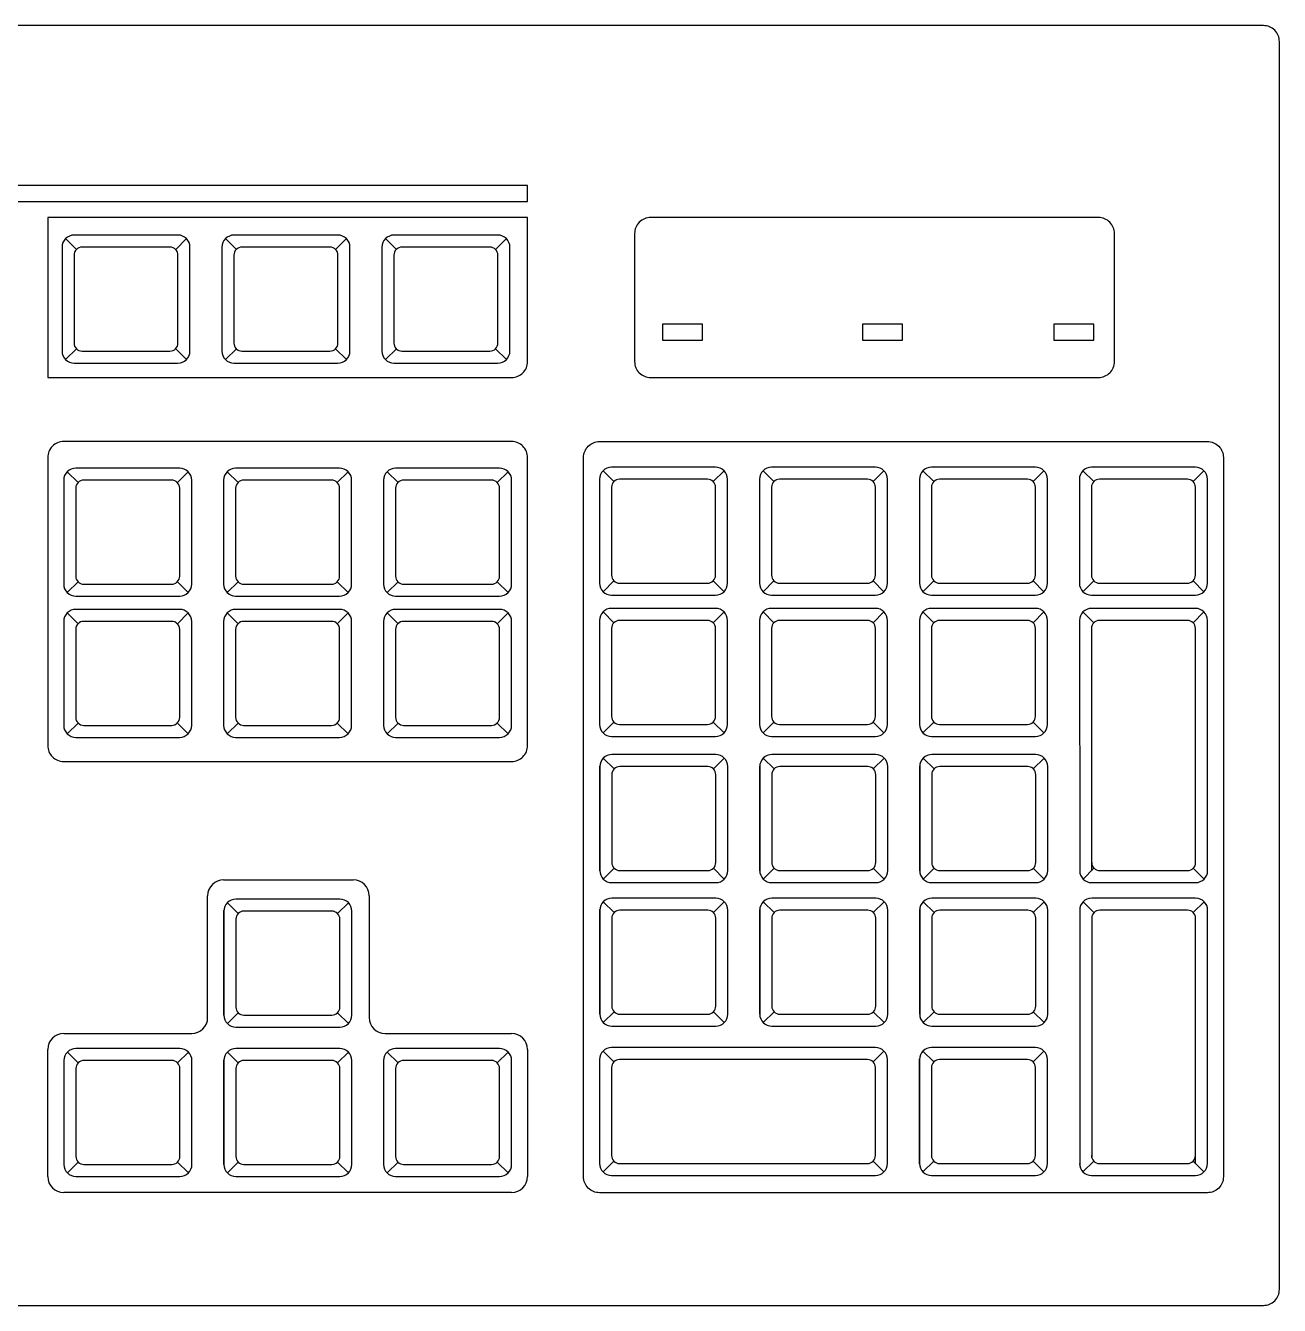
# Model space of a CAD drawing. Extents: x -388.927 to -388.467, y 3.059 to 3.219.
# Drawn here: x -388.6241 to -388.4673, y 3.0585 to 3.2185 of the extents above; entities that cross this region are included whole.
import ezdxf

# ---------------------------------------------------------------- set-up
doc = ezdxf.new("R2010")
doc.units = 0
doc.layers.get('0').update_dxf_attribs({"linetype": 'CONTINUOUS'})

msp = doc.modelspace()

# ---------------------------------------------------------------- linework, layer by layer
at = {"color": 0}
for p, q in [((-388.61776, 3.19055), (-388.61912, 3.1919)), ((-388.60535, 3.19055), (-388.60399, 3.1919)), ((-388.59776, 3.19055), (-388.59912, 3.1919)), ((-388.58535, 3.19055), (-388.58399, 3.1919)), ((-388.57776, 3.19055), (-388.57912, 3.1919)), ((-388.56535, 3.19055), (-388.56399, 3.1919)), ((-388.61776, 3.17813), (-388.61912, 3.17678)), ((-388.60535, 3.17813), (-388.60399, 3.17678)), ((-388.59776, 3.17813), (-388.59912, 3.17678)), ((-388.58535, 3.17813), (-388.58399, 3.17678)), ((-388.57776, 3.17813), (-388.57912, 3.17678)), ((-388.56535, 3.17813), (-388.56399, 3.17678)), ((-388.61755, 3.16141), (-388.61891, 3.16276)), ((-388.60514, 3.16141), (-388.60379, 3.16276)), ((-388.59755, 3.16141), (-388.59891, 3.16276)), ((-388.58514, 3.16141), (-388.58379, 3.16276)), ((-388.57755, 3.16141), (-388.57891, 3.16276)), ((-388.56514, 3.16141), (-388.56379, 3.16276)), ((-388.55055, 3.16153), (-388.55191, 3.16288)), ((-388.53814, 3.16153), (-388.53679, 3.16288)), ((-388.53055, 3.16153), (-388.53191, 3.16288)), ((-388.51814, 3.16153), (-388.51679, 3.16288)), ((-388.51055, 3.16153), (-388.51191, 3.16288)), ((-388.49814, 3.16153), (-388.49679, 3.16288)), ((-388.49055, 3.16153), (-388.49191, 3.16288)), ((-388.47814, 3.16153), (-388.47679, 3.16288)), ((-388.61755, 3.149), (-388.61891, 3.14764)), ((-388.60514, 3.149), (-388.60379, 3.14764)), ((-388.59755, 3.149), (-388.59891, 3.14764)), ((-388.58514, 3.149), (-388.58379, 3.14764)), ((-388.57755, 3.149), (-388.57891, 3.14764)), ((-388.56514, 3.149), (-388.56379, 3.14764)), ((-388.55055, 3.14911), (-388.55191, 3.14776)), ((-388.53814, 3.14911), (-388.53679, 3.14776)), ((-388.53055, 3.14911), (-388.53191, 3.14776)), ((-388.51814, 3.14911), (-388.51679, 3.14776)), ((-388.51055, 3.14911), (-388.51191, 3.14776)), ((-388.49814, 3.14911), (-388.49679, 3.14776)), ((-388.49055, 3.14911), (-388.49191, 3.14776)), ((-388.47814, 3.14911), (-388.47679, 3.14776)), ((-388.47785, 3.14567), (-388.49085, 3.14567)), ((-388.61755, 3.14376), (-388.61891, 3.14511)), ((-388.60514, 3.14376), (-388.60379, 3.14511)), ((-388.59755, 3.14376), (-388.59891, 3.14511)), ((-388.58514, 3.14376), (-388.58379, 3.14511)), ((-388.57755, 3.14376), (-388.57891, 3.14511)), ((-388.56514, 3.14376), (-388.56379, 3.14511)), ((-388.55055, 3.14387), (-388.55191, 3.14523)), ((-388.53814, 3.14387), (-388.53679, 3.14523)), ((-388.53055, 3.14387), (-388.53191, 3.14523)), ((-388.51814, 3.14387), (-388.51679, 3.14523)), ((-388.51055, 3.14387), (-388.51191, 3.14523)), ((-388.49814, 3.14387), (-388.49679, 3.14523)), ((-388.49235, 3.14417), (-388.49232, 3.11289)), ((-388.49055, 3.14387), (-388.49191, 3.14523)), ((-388.47885, 3.14417), (-388.48985, 3.14417)), ((-388.47814, 3.14387), (-388.47679, 3.14523)), ((-388.47635, 3.11262), (-388.47635, 3.14417)), ((-388.49085, 3.14317), (-388.49085, 3.11286)), ((-388.47785, 3.11367), (-388.47785, 3.14317)), ((-388.61755, 3.13134), (-388.61891, 3.12999)), ((-388.60514, 3.13134), (-388.60379, 3.12999)), ((-388.59755, 3.13134), (-388.59891, 3.12999)), ((-388.58514, 3.13134), (-388.58379, 3.12999)), ((-388.57755, 3.13134), (-388.57891, 3.12999)), ((-388.56514, 3.13134), (-388.56379, 3.12999)), ((-388.55055, 3.13146), (-388.55191, 3.13011)), ((-388.53814, 3.13146), (-388.53679, 3.13011)), ((-388.53055, 3.13146), (-388.53191, 3.13011)), ((-388.51814, 3.13146), (-388.51679, 3.13011)), ((-388.51055, 3.13146), (-388.51191, 3.13011)), ((-388.49814, 3.13146), (-388.49679, 3.13011)), ((-388.55053, 3.1256), (-388.55188, 3.12695)), ((-388.53812, 3.1256), (-388.53676, 3.12695)), ((-388.53053, 3.1256), (-388.53188, 3.12695)), ((-388.51812, 3.1256), (-388.51676, 3.12695)), ((-388.51053, 3.1256), (-388.51188, 3.12695)), ((-388.49812, 3.1256), (-388.49676, 3.12695)), ((-388.55235, 3.12596), (-388.55235, 3.11287)), ((-388.53235, 3.12596), (-388.53235, 3.11287)), ((-388.51235, 3.12596), (-388.51235, 3.11287)), ((-388.55053, 3.11318), (-388.55188, 3.11183)), ((-388.53812, 3.11318), (-388.53676, 3.11183)), ((-388.53053, 3.11318), (-388.53188, 3.11183)), ((-388.51812, 3.11318), (-388.51676, 3.11183)), ((-388.51053, 3.11318), (-388.51188, 3.11183)), ((-388.49812, 3.11318), (-388.49676, 3.11183)), ((-388.49053, 3.11318), (-388.49188, 3.11183)), ((-388.48982, 3.11289), (-388.47882, 3.11289)), ((-388.47812, 3.11318), (-388.47676, 3.11183)), ((-388.59935, 3.11174), (-388.58315, 3.11174)), ((-388.49082, 3.11139), (-388.47782, 3.11139)), ((-388.60135, 3.09453), (-388.60135, 3.10974)), ((-388.59753, 3.10753), (-388.59888, 3.10888)), ((-388.58512, 3.10753), (-388.58376, 3.10888)), ((-388.58115, 3.10974), (-388.58115, 3.09453)), ((-388.55053, 3.10764), (-388.55188, 3.109)), ((-388.53812, 3.10764), (-388.53676, 3.109)), ((-388.53053, 3.10764), (-388.53188, 3.109)), ((-388.51812, 3.10764), (-388.51676, 3.109)), ((-388.51053, 3.10764), (-388.51188, 3.109)), ((-388.49812, 3.10764), (-388.49676, 3.109)), ((-388.49053, 3.10764), (-388.49188, 3.109)), ((-388.47782, 3.10944), (-388.49082, 3.10944)), ((-388.47812, 3.10764), (-388.47676, 3.109)), ((-388.59935, 3.10789), (-388.59935, 3.0948)), ((-388.55235, 3.10801), (-388.55235, 3.09492)), ((-388.53235, 3.10801), (-388.53235, 3.09492)), ((-388.51235, 3.10801), (-388.51235, 3.09492)), ((-388.49232, 3.10794), (-388.49232, 3.076)), ((-388.47882, 3.10794), (-388.48982, 3.10794)), ((-388.47635, 3.07627), (-388.47632, 3.10794)), ((-388.49082, 3.10694), (-388.49082, 3.07705)), ((-388.47782, 3.07624), (-388.47782, 3.10694)), ((-388.59753, 3.09511), (-388.59888, 3.09376)), ((-388.58512, 3.09511), (-388.58376, 3.09376)), ((-388.55053, 3.09523), (-388.55188, 3.09388)), ((-388.53812, 3.09523), (-388.53676, 3.09388)), ((-388.53053, 3.09523), (-388.53188, 3.09388)), ((-388.51812, 3.09523), (-388.51676, 3.09388)), ((-388.51053, 3.09523), (-388.51188, 3.09388)), ((-388.49812, 3.09523), (-388.49676, 3.09388)), ((-388.61935, 3.09253), (-388.60335, 3.09253)), ((-388.57915, 3.09253), (-388.56335, 3.09253)), ((-388.62135, 3.07465), (-388.62135, 3.09053)), ((-388.61753, 3.08886), (-388.61888, 3.09021)), ((-388.60512, 3.08886), (-388.60376, 3.09021)), ((-388.59753, 3.08886), (-388.59888, 3.09021)), ((-388.58512, 3.08886), (-388.58376, 3.09021)), ((-388.57755, 3.08886), (-388.57891, 3.09021)), ((-388.56514, 3.08886), (-388.56379, 3.09021)), ((-388.56135, 3.09053), (-388.56135, 3.07465)), ((-388.55055, 3.08898), (-388.55191, 3.09033)), ((-388.51785, 3.09077), (-388.55085, 3.09077)), ((-388.51814, 3.08898), (-388.51679, 3.09033)), ((-388.51055, 3.08898), (-388.51191, 3.09033)), ((-388.49814, 3.08898), (-388.49679, 3.09033)), ((-388.61935, 3.08922), (-388.61935, 3.07613)), ((-388.59935, 3.08922), (-388.59935, 3.07613)), ((-388.57937, 3.08922), (-388.57937, 3.07613)), ((-388.55237, 3.08934), (-388.55237, 3.07625)), ((-388.55235, 3.08927), (-388.55235, 3.07627)), ((-388.55085, 3.08827), (-388.55085, 3.07727)), ((-388.51885, 3.08927), (-388.54985, 3.08927)), ((-388.51785, 3.07727), (-388.51785, 3.08827)), ((-388.51635, 3.07627), (-388.51635, 3.08927)), ((-388.51237, 3.08934), (-388.51237, 3.07625)), ((-388.61753, 3.07644), (-388.61888, 3.07509)), ((-388.60512, 3.07644), (-388.60376, 3.07509)), ((-388.59753, 3.07644), (-388.59888, 3.07509)), ((-388.58512, 3.07644), (-388.58376, 3.07509)), ((-388.57755, 3.07644), (-388.57891, 3.07509)), ((-388.56514, 3.07644), (-388.56379, 3.07509)), ((-388.55055, 3.07656), (-388.55191, 3.07521)), ((-388.54985, 3.07627), (-388.51885, 3.07627)), ((-388.51814, 3.07656), (-388.51679, 3.07521)), ((-388.51055, 3.07656), (-388.51191, 3.07521)), ((-388.49814, 3.07656), (-388.49679, 3.07521)), ((-388.49055, 3.07656), (-388.49191, 3.07521)), ((-388.48985, 3.07627), (-388.47885, 3.07627)), ((-388.47814, 3.07656), (-388.47679, 3.07521)), ((-388.55085, 3.07477), (-388.51785, 3.07477)), ((-388.49085, 3.07477), (-388.47785, 3.07477)), ((-388.56335, 3.07265), (-388.61935, 3.07265))]:
    msp.add_line(p, q, dxfattribs=at)
for points in [[(-388.92735, 3.21653), (-388.92735, 3.06053, 0.414214), (-388.92535, 3.05853), (-388.46935, 3.05853, 0.414214), (-388.46735, 3.06053), (-388.46735, 3.21653, 0.414214), (-388.46935, 3.21853), (-388.92535, 3.21853, 0.414214)], [(-388.56135, 3.19453), (-388.62135, 3.19453), (-388.62135, 3.17453), (-388.56335, 3.17453, 0.414214), (-388.56135, 3.17653)], [(-388.48997, 3.19453), (-388.54597, 3.19453, 0.414214), (-388.54797, 3.19253), (-388.54797, 3.17653, 0.414214), (-388.54597, 3.17453), (-388.48997, 3.17453, 0.414214), (-388.48797, 3.17653), (-388.48797, 3.19253, 0.414214)], [(-388.60356, 3.19084, 0.414214), (-388.60506, 3.19234), (-388.61806, 3.19234, 0.414214), (-388.61956, 3.19084), (-388.61956, 3.17784, 0.414214), (-388.61806, 3.17634), (-388.60506, 3.17634, 0.414214), (-388.60356, 3.17784)], [(-388.58356, 3.19084, 0.414214), (-388.58506, 3.19234), (-388.59806, 3.19234, 0.414214), (-388.59956, 3.19084), (-388.59956, 3.17784, 0.414214), (-388.59806, 3.17634), (-388.58506, 3.17634, 0.414214), (-388.58356, 3.17784)], [(-388.56356, 3.19084, 0.414214), (-388.56506, 3.19234), (-388.57806, 3.19234, 0.414214), (-388.57956, 3.19084), (-388.57956, 3.17784, 0.414214), (-388.57806, 3.17634), (-388.56506, 3.17634, 0.414214), (-388.56356, 3.17784)], [(-388.60606, 3.19084), (-388.61706, 3.19084, 0.414214), (-388.61806, 3.18984), (-388.61806, 3.17884, 0.414214), (-388.61706, 3.17784), (-388.60606, 3.17784, 0.414214), (-388.60506, 3.17884), (-388.60506, 3.18984, 0.414214)], [(-388.58606, 3.19084), (-388.59706, 3.19084, 0.414214), (-388.59806, 3.18984), (-388.59806, 3.17884, 0.414214), (-388.59706, 3.17784), (-388.58606, 3.17784, 0.414214), (-388.58506, 3.17884), (-388.58506, 3.18984, 0.414214)], [(-388.56606, 3.19084), (-388.57706, 3.19084, 0.414214), (-388.57806, 3.18984), (-388.57806, 3.17884, 0.414214), (-388.57706, 3.17784), (-388.56606, 3.17784, 0.414214), (-388.56506, 3.17884), (-388.56506, 3.18984, 0.414214)], [(-388.56335, 3.16653), (-388.61935, 3.16653, 0.414214), (-388.62135, 3.16453), (-388.62135, 3.12853, 0.414214), (-388.61935, 3.12653), (-388.56335, 3.12653, 0.414214), (-388.56135, 3.12853), (-388.56135, 3.16453, 0.414214)], [(-388.47635, 3.07262), (-388.55235, 3.07262, -0.414214), (-388.55435, 3.07462), (-388.55435, 3.16453, -0.414214), (-388.55235, 3.16653), (-388.47635, 3.16653, -0.414214), (-388.47435, 3.16453), (-388.47435, 3.07462, -0.414214)], [(-388.60335, 3.1617, 0.414214), (-388.60485, 3.1632), (-388.61785, 3.1632, 0.414214), (-388.61935, 3.1617), (-388.61935, 3.1487, 0.414214), (-388.61785, 3.1472), (-388.60485, 3.1472, 0.414214), (-388.60335, 3.1487)], [(-388.58335, 3.1617, 0.414214), (-388.58485, 3.1632), (-388.59785, 3.1632, 0.414214), (-388.59935, 3.1617), (-388.59935, 3.1487, 0.414214), (-388.59785, 3.1472), (-388.58485, 3.1472, 0.414214), (-388.58335, 3.1487)], [(-388.56335, 3.1617, 0.414214), (-388.56485, 3.1632), (-388.57785, 3.1632, 0.414214), (-388.57935, 3.1617), (-388.57935, 3.1487, 0.414214), (-388.57785, 3.1472), (-388.56485, 3.1472, 0.414214), (-388.56335, 3.1487)], [(-388.53635, 3.16182, 0.414214), (-388.53785, 3.16332), (-388.55085, 3.16332, 0.414214), (-388.55235, 3.16182), (-388.55235, 3.14882, 0.414214), (-388.55085, 3.14732), (-388.53785, 3.14732, 0.414214), (-388.53635, 3.14882)], [(-388.51635, 3.16182, 0.414214), (-388.51785, 3.16332), (-388.53085, 3.16332, 0.414214), (-388.53235, 3.16182), (-388.53235, 3.14882, 0.414214), (-388.53085, 3.14732), (-388.51785, 3.14732, 0.414214), (-388.51635, 3.14882)], [(-388.49635, 3.16182, 0.414214), (-388.49785, 3.16332), (-388.51085, 3.16332, 0.414214), (-388.51235, 3.16182), (-388.51235, 3.14882, 0.414214), (-388.51085, 3.14732), (-388.49785, 3.14732, 0.414214), (-388.49635, 3.14882)], [(-388.47635, 3.16182, 0.414214), (-388.47785, 3.16332), (-388.49085, 3.16332, 0.414214), (-388.49235, 3.16182), (-388.49235, 3.14882, 0.414214), (-388.49085, 3.14732), (-388.47785, 3.14732, 0.414214), (-388.47635, 3.14882)], [(-388.60585, 3.1617), (-388.61685, 3.1617, 0.414214), (-388.61785, 3.1607), (-388.61785, 3.1497, 0.414214), (-388.61685, 3.1487), (-388.60585, 3.1487, 0.414214), (-388.60485, 3.1497), (-388.60485, 3.1607, 0.414214)], [(-388.58585, 3.1617), (-388.59685, 3.1617, 0.414214), (-388.59785, 3.1607), (-388.59785, 3.1497, 0.414214), (-388.59685, 3.1487), (-388.58585, 3.1487, 0.414214), (-388.58485, 3.1497), (-388.58485, 3.1607, 0.414214)], [(-388.56585, 3.1617), (-388.57685, 3.1617, 0.414214), (-388.57785, 3.1607), (-388.57785, 3.1497, 0.414214), (-388.57685, 3.1487), (-388.56585, 3.1487, 0.414214), (-388.56485, 3.1497), (-388.56485, 3.1607, 0.414214)], [(-388.53885, 3.16182), (-388.54985, 3.16182, 0.414214), (-388.55085, 3.16082), (-388.55085, 3.14982, 0.414214), (-388.54985, 3.14882), (-388.53885, 3.14882, 0.414214), (-388.53785, 3.14982), (-388.53785, 3.16082, 0.414214)], [(-388.51885, 3.16182), (-388.52985, 3.16182, 0.414214), (-388.53085, 3.16082), (-388.53085, 3.14982, 0.414214), (-388.52985, 3.14882), (-388.51885, 3.14882, 0.414214), (-388.51785, 3.14982), (-388.51785, 3.16082, 0.414214)], [(-388.49885, 3.16182), (-388.50985, 3.16182, 0.414214), (-388.51085, 3.16082), (-388.51085, 3.14982, 0.414214), (-388.50985, 3.14882), (-388.49885, 3.14882, 0.414214), (-388.49785, 3.14982), (-388.49785, 3.16082, 0.414214)], [(-388.47885, 3.16182), (-388.48985, 3.16182, 0.414214), (-388.49085, 3.16082), (-388.49085, 3.14982, 0.414214), (-388.48985, 3.14882), (-388.47885, 3.14882, 0.414214), (-388.47785, 3.14982), (-388.47785, 3.16082, 0.414214)], [(-388.53635, 3.14417, 0.414214), (-388.53785, 3.14567), (-388.55085, 3.14567, 0.414214), (-388.55235, 3.14417), (-388.55235, 3.13117, 0.414214), (-388.55085, 3.12967), (-388.53785, 3.12967, 0.414214), (-388.53635, 3.13117)], [(-388.51635, 3.14417, 0.414214), (-388.51785, 3.14567), (-388.53085, 3.14567, 0.414214), (-388.53235, 3.14417), (-388.53235, 3.13117, 0.414214), (-388.53085, 3.12967), (-388.51785, 3.12967, 0.414214), (-388.51635, 3.13117)], [(-388.49635, 3.14417, 0.414214), (-388.49785, 3.14567), (-388.51085, 3.14567, 0.414214), (-388.51235, 3.14417), (-388.51235, 3.13117, 0.414214), (-388.51085, 3.12967), (-388.49785, 3.12967, 0.414214), (-388.49635, 3.13117)], [(-388.60335, 3.14405, 0.414214), (-388.60485, 3.14555), (-388.61785, 3.14555, 0.414214), (-388.61935, 3.14405), (-388.61935, 3.13105, 0.414214), (-388.61785, 3.12955), (-388.60485, 3.12955, 0.414214), (-388.60335, 3.13105)], [(-388.60585, 3.14405), (-388.61685, 3.14405, 0.414214), (-388.61785, 3.14305), (-388.61785, 3.13205, 0.414214), (-388.61685, 3.13105), (-388.60585, 3.13105, 0.414214), (-388.60485, 3.13205), (-388.60485, 3.14305, 0.414214)], [(-388.58335, 3.14405, 0.414214), (-388.58485, 3.14555), (-388.59785, 3.14555, 0.414214), (-388.59935, 3.14405), (-388.59935, 3.13105, 0.414214), (-388.59785, 3.12955), (-388.58485, 3.12955, 0.414214), (-388.58335, 3.13105)], [(-388.58585, 3.14405), (-388.59685, 3.14405, 0.414214), (-388.59785, 3.14305), (-388.59785, 3.13205, 0.414214), (-388.59685, 3.13105), (-388.58585, 3.13105, 0.414214), (-388.58485, 3.13205), (-388.58485, 3.14305, 0.414214)], [(-388.56335, 3.14405, 0.414214), (-388.56485, 3.14555), (-388.57785, 3.14555, 0.414214), (-388.57935, 3.14405), (-388.57935, 3.13105, 0.414214), (-388.57785, 3.12955), (-388.56485, 3.12955, 0.414214), (-388.56335, 3.13105)], [(-388.56585, 3.14405), (-388.57685, 3.14405, 0.414214), (-388.57785, 3.14305), (-388.57785, 3.13205, 0.414214), (-388.57685, 3.13105), (-388.56585, 3.13105, 0.414214), (-388.56485, 3.13205), (-388.56485, 3.14305, 0.414214)], [(-388.53885, 3.14417), (-388.54985, 3.14417, 0.414214), (-388.55085, 3.14317), (-388.55085, 3.13217, 0.414214), (-388.54985, 3.13117), (-388.53885, 3.13117, 0.414214), (-388.53785, 3.13217), (-388.53785, 3.14317, 0.414214)], [(-388.51885, 3.14417), (-388.52985, 3.14417, 0.414214), (-388.53085, 3.14317), (-388.53085, 3.13217, 0.414214), (-388.52985, 3.13117), (-388.51885, 3.13117, 0.414214), (-388.51785, 3.13217), (-388.51785, 3.14317, 0.414214)], [(-388.49885, 3.14417), (-388.50985, 3.14417, 0.414214), (-388.51085, 3.14317), (-388.51085, 3.13217, 0.414214), (-388.50985, 3.13117), (-388.49885, 3.13117, 0.414214), (-388.49785, 3.13217), (-388.49785, 3.14317, 0.414214)], [(-388.53632, 3.12589, 0.414214), (-388.53782, 3.12739), (-388.55082, 3.12739, 0.414214), (-388.55232, 3.12589), (-388.55232, 3.11289, 0.414214), (-388.55082, 3.11139), (-388.53782, 3.11139, 0.414214), (-388.53632, 3.11289)], [(-388.51632, 3.12589, 0.414214), (-388.51782, 3.12739), (-388.53082, 3.12739, 0.414214), (-388.53232, 3.12589), (-388.53232, 3.11289, 0.414214), (-388.53082, 3.11139), (-388.51782, 3.11139, 0.414214), (-388.51632, 3.11289)], [(-388.49632, 3.12589, 0.414214), (-388.49782, 3.12739), (-388.51082, 3.12739, 0.414214), (-388.51232, 3.12589), (-388.51232, 3.11289, 0.414214), (-388.51082, 3.11139), (-388.49782, 3.11139, 0.414214), (-388.49632, 3.11289)], [(-388.53882, 3.12589), (-388.54982, 3.12589, 0.414214), (-388.55082, 3.12489), (-388.55082, 3.11389, 0.414214), (-388.54982, 3.11289), (-388.53882, 3.11289, 0.414214), (-388.53782, 3.11389), (-388.53782, 3.12489, 0.414214)], [(-388.51882, 3.12589), (-388.52982, 3.12589, 0.414214), (-388.53082, 3.12489), (-388.53082, 3.11389, 0.414214), (-388.52982, 3.11289), (-388.51882, 3.11289, 0.414214), (-388.51782, 3.11389), (-388.51782, 3.12489, 0.414214)], [(-388.49882, 3.12589), (-388.50982, 3.12589, 0.414214), (-388.51082, 3.12489), (-388.51082, 3.11389, 0.414214), (-388.50982, 3.11289), (-388.49882, 3.11289, 0.414214), (-388.49782, 3.11389), (-388.49782, 3.12489, 0.414214)], [(-388.58332, 3.10782, 0.414214), (-388.58482, 3.10932), (-388.59782, 3.10932, 0.414214), (-388.59932, 3.10782), (-388.59932, 3.09482, 0.414214), (-388.59782, 3.09332), (-388.58482, 3.09332, 0.414214), (-388.58332, 3.09482)], [(-388.53632, 3.10794, 0.414214), (-388.53782, 3.10944), (-388.55082, 3.10944, 0.414214), (-388.55232, 3.10794), (-388.55232, 3.09494, 0.414214), (-388.55082, 3.09344), (-388.53782, 3.09344, 0.414214), (-388.53632, 3.09494)], [(-388.51632, 3.10794, 0.414214), (-388.51782, 3.10944), (-388.53082, 3.10944, 0.414214), (-388.53232, 3.10794), (-388.53232, 3.09494, 0.414214), (-388.53082, 3.09344), (-388.51782, 3.09344, 0.414214), (-388.51632, 3.09494)], [(-388.49632, 3.10794, 0.414214), (-388.49782, 3.10944), (-388.51082, 3.10944, 0.414214), (-388.51232, 3.10794), (-388.51232, 3.09494, 0.414214), (-388.51082, 3.09344), (-388.49782, 3.09344, 0.414214), (-388.49632, 3.09494)], [(-388.58582, 3.10782), (-388.59682, 3.10782, 0.414214), (-388.59782, 3.10682), (-388.59782, 3.09582, 0.414214), (-388.59682, 3.09482), (-388.58582, 3.09482, 0.414214), (-388.58482, 3.09582), (-388.58482, 3.10682, 0.414214)], [(-388.53882, 3.10794), (-388.54982, 3.10794, 0.414214), (-388.55082, 3.10694), (-388.55082, 3.09594, 0.414214), (-388.54982, 3.09494), (-388.53882, 3.09494, 0.414214), (-388.53782, 3.09594), (-388.53782, 3.10694, 0.414214)], [(-388.51882, 3.10794), (-388.52982, 3.10794, 0.414214), (-388.53082, 3.10694), (-388.53082, 3.09594, 0.414214), (-388.52982, 3.09494), (-388.51882, 3.09494, 0.414214), (-388.51782, 3.09594), (-388.51782, 3.10694, 0.414214)], [(-388.49882, 3.10794), (-388.50982, 3.10794, 0.414214), (-388.51082, 3.10694), (-388.51082, 3.09594, 0.414214), (-388.50982, 3.09494), (-388.49882, 3.09494, 0.414214), (-388.49782, 3.09594), (-388.49782, 3.10694, 0.414214)], [(-388.60332, 3.08915, 0.414214), (-388.60482, 3.09065), (-388.61782, 3.09065, 0.414214), (-388.61932, 3.08915), (-388.61932, 3.07615, 0.414214), (-388.61782, 3.07465), (-388.60482, 3.07465, 0.414214), (-388.60332, 3.07615)], [(-388.58332, 3.08915, 0.414214), (-388.58482, 3.09065), (-388.59782, 3.09065, 0.414214), (-388.59932, 3.08915), (-388.59932, 3.07615, 0.414214), (-388.59782, 3.07465), (-388.58482, 3.07465, 0.414214), (-388.58332, 3.07615)], [(-388.56335, 3.08915, 0.414214), (-388.56485, 3.09065), (-388.57785, 3.09065, 0.414214), (-388.57935, 3.08915), (-388.57935, 3.07615, 0.414214), (-388.57785, 3.07465), (-388.56485, 3.07465, 0.414214), (-388.56335, 3.07615)], [(-388.49635, 3.08927, 0.414214), (-388.49785, 3.09077), (-388.51085, 3.09077, 0.414214), (-388.51235, 3.08927), (-388.51235, 3.07627, 0.414214), (-388.51085, 3.07477), (-388.49785, 3.07477, 0.414214), (-388.49635, 3.07627)], [(-388.60582, 3.08915), (-388.61682, 3.08915, 0.414214), (-388.61782, 3.08815), (-388.61782, 3.07715, 0.414214), (-388.61682, 3.07615), (-388.60582, 3.07615, 0.414214), (-388.60482, 3.07715), (-388.60482, 3.08815, 0.414214)], [(-388.58582, 3.08915), (-388.59682, 3.08915, 0.414214), (-388.59782, 3.08815), (-388.59782, 3.07715, 0.414214), (-388.59682, 3.07615), (-388.58582, 3.07615, 0.414214), (-388.58482, 3.07715), (-388.58482, 3.08815, 0.414214)], [(-388.56585, 3.08915), (-388.57685, 3.08915, 0.414214), (-388.57785, 3.08815), (-388.57785, 3.07715, 0.414214), (-388.57685, 3.07615), (-388.56585, 3.07615, 0.414214), (-388.56485, 3.07715), (-388.56485, 3.08815, 0.414214)], [(-388.49885, 3.08927), (-388.50985, 3.08927, 0.414214), (-388.51085, 3.08827), (-388.51085, 3.07727, 0.414214), (-388.50985, 3.07627), (-388.49885, 3.07627, 0.414214), (-388.49785, 3.07727), (-388.49785, 3.08827, 0.414214)]]:
    msp.add_lwpolyline(points, format="xyb", close=True, dxfattribs=at)
for points in [[(-388.91735, 3.19653), (-388.56135, 3.19653), (-388.56135, 3.19853), (-388.91735, 3.19853)], [(-388.54448, 3.1812), (-388.54448, 3.1792), (-388.53948, 3.1792), (-388.53948, 3.1812)], [(-388.51946, 3.1812), (-388.51946, 3.1792), (-388.51446, 3.1792), (-388.51446, 3.1812)], [(-388.49557, 3.1812), (-388.49557, 3.1792), (-388.49057, 3.1792), (-388.49057, 3.1812)]]:
    msp.add_lwpolyline(points, close=True, dxfattribs=at)
for centre, radius, start, end in [((-388.49085, 3.14417), 0.0015, 90, 180), ((-388.47785, 3.14417), 0.0015, 360, 90), ((-388.48985, 3.14317), 0.001, 90, 180), ((-388.47885, 3.14317), 0.001, 360, 90), ((-388.48982, 3.11389), 0.001, 180, 270), ((-388.47882, 3.11389), 0.001, 270, 0), ((-388.49082, 3.11289), 0.0015, 180, 270), ((-388.47782, 3.11289), 0.0015, 270, 360), ((-388.59935, 3.10974), 0.002, 90, 180), ((-388.58315, 3.10974), 0.002, 360, 90), ((-388.49082, 3.10794), 0.0015, 90, 180), ((-388.47782, 3.10794), 0.0015, 360, 90), ((-388.48982, 3.10694), 0.001, 90, 180), ((-388.47882, 3.10694), 0.001, 0, 90), ((-388.60335, 3.09453), 0.002, 270, 0), ((-388.57915, 3.09453), 0.002, 180, 270), ((-388.61935, 3.09053), 0.002, 90, 180), ((-388.56335, 3.09053), 0.002, 360, 90), ((-388.55085, 3.08927), 0.0015, 90, 180), ((-388.51785, 3.08927), 0.0015, 0, 90), ((-388.54985, 3.08827), 0.001, 90, 180), ((-388.51885, 3.08827), 0.001, 360, 90), ((-388.54985, 3.07727), 0.001, 180, 270), ((-388.51885, 3.07727), 0.001, 270, 0), ((-388.48985, 3.07727), 0.001, 180, 270), ((-388.47885, 3.07727), 0.001, 270, 360), ((-388.55085, 3.07627), 0.0015, 180, 270), ((-388.51785, 3.07627), 0.0015, 270, 360), ((-388.49085, 3.07627), 0.0015, 180, 270), ((-388.47785, 3.07627), 0.0015, 270, 0), ((-388.61935, 3.07465), 0.002, 180, 270), ((-388.56335, 3.07465), 0.002, 270, 0)]:
    msp.add_arc(centre, radius, start, end, dxfattribs=at)

doc.saveas('drawing.dxf')
